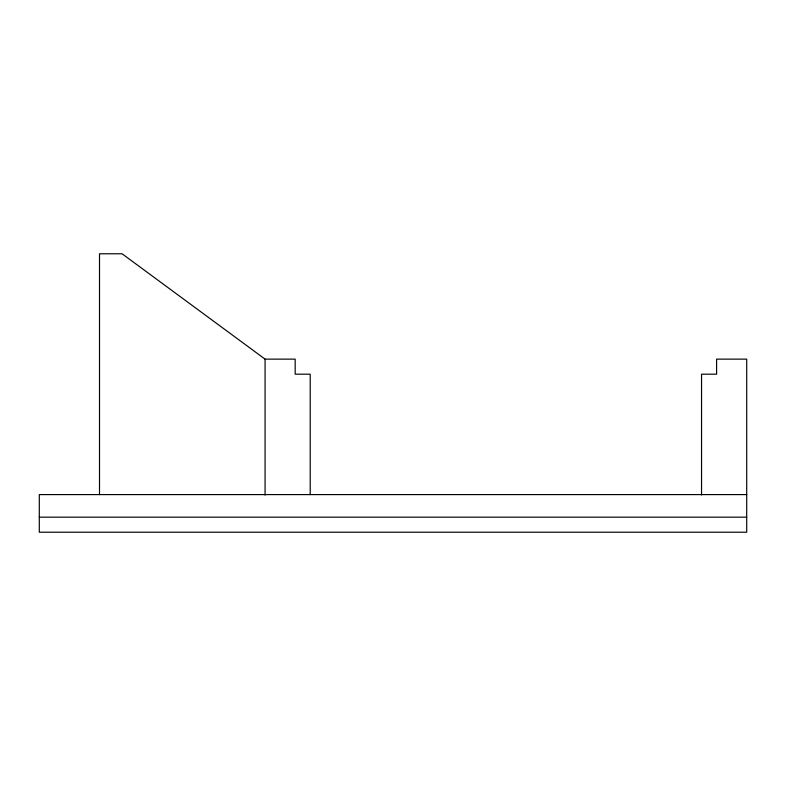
<?xml version="1.0" encoding="UTF-8"?>
<svg xmlns="http://www.w3.org/2000/svg" width="786" height="786" viewBox="0 0 786 786"><rect width="100%" height="100%" fill="white"/><g stroke="black" fill="none" stroke-linecap="round" stroke-linejoin="round"><path stroke-width="1.18" d="M99.508 494.591L99.508 253.78L122.085 253.78L265.069 359.133L295.172 359.133L295.172 374.185L310.215 374.185L310.215 494.591M746.7 494.591L39.3 494.591L39.3 532.22L746.7 532.22L746.7 359.133L716.596 359.133L716.596 374.185L701.544 374.185L701.544 494.974M39.3 517.168L746.7 517.168M265.069 359.133L265.069 495.121"/></g></svg>
